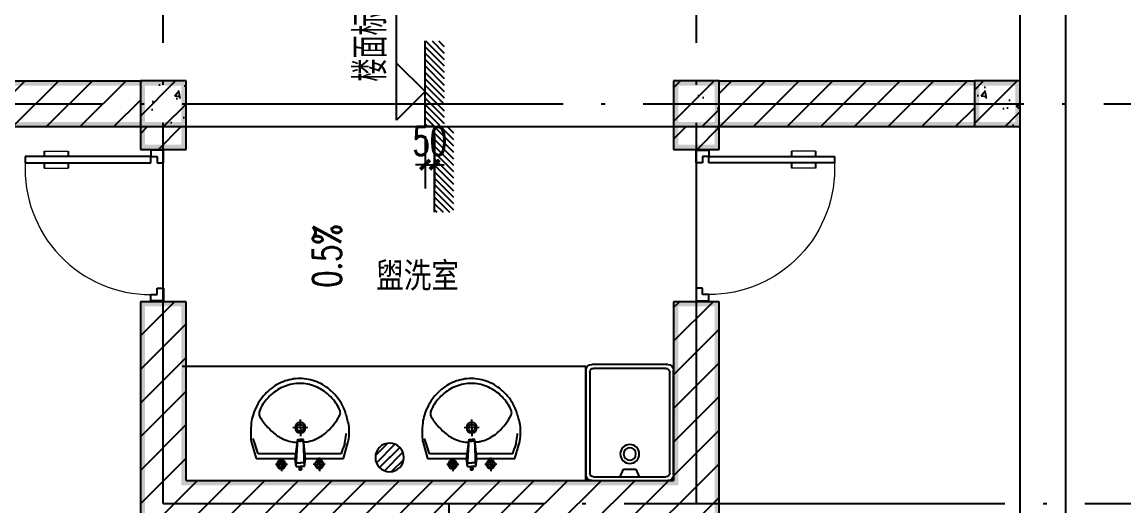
# Model space of a CAD drawing. Extents: x 13898408 to 14113608, y -853943 to -68012.
# Drawn here: x 14096500 to 14102287, y -842910 to -840368 of the extents above; entities that cross this region are included whole.
import ezdxf

# ---------------------------------------------------------------- set-up
doc = ezdxf.new("R2010")
doc.units = 0
doc.header["$LTSCALE"] = 1000
doc.header["$MEASUREMENT"] = 0
doc.linetypes.add('DOTE', pattern=[2.42, 2, -0.2, 0.02, -0.2])
for name, color, linetype in [('COLUMN', 2, 'Continuous'), ('DIM_ELEV', 3, 'Continuous'), ('DIM_SYMB', 3, 'Continuous'), ('DOTE', 1, 'DOTE'), ('LVTRY', 6, 'Continuous'), ('PUB_DIM', 3, 'Continuous'), ('PUB_HATCH', 8, 'Continuous'), ('PUB_TEXT', 7, 'Continuous'), ('PUB_WALL', 9, 'Continuous'), ('WALL', 9, 'Continuous'), ('WALL-PARAPET', 6, 'Continuous'), ('WINDOW', 4, 'Continuous'), ('填充', 251, 'Continuous'), ('看线', 149, 'Continuous')]:
    doc.layers.add(name, color=color, linetype=linetype)
doc.styles.add('_TCH_DIM', font='SIMPLEX', dxfattribs={"bigfont": 'GBCBIG'})
doc.styles.add('_TCH_DIM_T3', font='SIMPLEX', dxfattribs={"width": 0.705882, "bigfont": 'GBCBIG'})
doc.styles.add('YAYA', font='', dxfattribs={"width": 0.8, "height": 1})
doc.styles.get('YAYA').set_extended_font_data('SimSun')
doc.dimstyles.new('_TCH_ARCH&&50', dxfattribs={"dimtxt": 148.75, "dimasz": 50, "dimexe": 125, "dimexo": 150, "dimgap": 50, "dimtad": 1, "dimdec": 0, "dimzin": 0, "dimdsep": 46, "dimtxsty": '_TCH_DIM_T3', "dimblk": 'ARCHTICK', "dimcen": 0.09, "dimclrt": 7, "dimazin": 2, "dimtfac": 1, "dimtdec": 0, "dimtix": 1, "dimtmove": 2, "dimatfit": 3, "dimfxl": 0, "dimtolj": 1, "dimtzin": 0, "dimarcsym": 0})
pattern_1 = [(45, (0, 89.76), (-88.388383, 88.388383), [])]
pattern_2 = [(45, (0, 0), (-88.3883476, 88.3883476), []), (50, (0, 0), (358.630091, -31.3760675), [37.5, -412.5]), (355, (0, 0), (-69.375667, 376.096067), [30, -330]), (100.4514, (29.9, -2.6), (289.254691, 344.719771), [31.870095, -350.571056]), (46.1842, (0, 100), (533.620524, -82.759507), [56.25, -618.75]), (96.6356, (44.47, 93.1), (467.331353, 487.058935), [47.805144, -525.8565]), (351.1842, (0, 100), (467.330973, 487.0593), [45, -495]), (21, (50, 75), (298.453526, -201.3094453), [37.5, -412.5]), (326, (50, 75), (121.657666, 362.575023), [30, -330]), (71.4514, (74.87, 58.22), (420.111314, 161.265248), [31.870095, -350.571056]), (37.5, (0, 0), (6.0799277, 166.4469269), [0, -326, 0, -335, 0, -331.25]), (7.5, (0, 0), (131.5347687, 197.205856), [0, -191, 0, -318.5, 0, -126.25]), (327.5, (-111.5, 0), (266.9112181, -11.2774359), [0, -125, 0, -390, 0, -517.5]), (317.5, (-161.5, 0), (291.5930847, 50.052491), [0, -162.5, 0, -259, 0, -367.5])]

# ---------------------------------------------------------------- blocks, each defined once
blk = doc.blocks.new('$lvtry$00000171')
for p, q in [((-74.2, 10.6), (-10.6, 74.2)), ((-69.8, -27.4), (27.4, 69.8)), ((-53, -53), (53, 53)), ((-27.4, -69.8), (69.8, 27.4)), ((10.6, -74.2), (74.2, -10.6))]:
    blk.add_line(p, q)
blk.add_circle((0, 0), 75)
blk.add_point((0, 0))
blk = doc.blocks.new('A$C687E1119')
at = {"layer": '填充', "color": 148}
for p, q in [((100, 1778), (122, 1800)), ((100, 1710), (190, 1800)), ((100, 1643), (257, 1800)), ((100, 1576), (300, 1776)), ((100, 1508), (300, 1708)), ((100, 1441), (300, 1641)), ((100, 1374), (300, 1574)), ((100, 1306), (300, 1506)), ((100, 1239), (300, 1439)), ((100, 1172), (300, 1372)), ((100, 1104), (300, 1304)), ((100, 1037), (300, 1237)), ((100, 970), (300, 1170)), ((100, 902), (300, 1102)), ((0, 735), (300, 1035)), ((233, 900), (300, 967)), ((0, 870), (30, 900)), ((0, 802), (98, 900)), ((0, 667), (200, 867)), ((0, 600), (200, 800)), ((0, 533), (200, 733)), ((0, 465), (200, 665)), ((0, 398), (200, 598)), ((0, 331), (200, 531)), ((0, 263), (200, 463)), ((0, 196), (200, 396)), ((0, 129), (200, 329)), ((0, 61), (200, 261)), ((6, 0), (200, 194)), ((73, 0), (200, 127)), ((141, 0), (200, 59))]:
    blk.add_line(p, q, dxfattribs=at)
at = {"layer": '看线', "color": 104}
blk.add_lwpolyline([(100, 1800), (100, 900), (0, 900), (0, 0)], dxfattribs=at)
blk = doc.blocks.new('$lvtry$00000037')
for p, q in [((-305, -430, 0), (-305, -30, 0)), ((-285, -420, 0), (-285, -40, 0)), ((-275, 0, 0), (275, 0, 0)), ((-265, -20, 0), (265, -20, 0)), ((285, -40, 0), (285, -420, 0)), ((305, -30, 0), (305, -430, 0)), ((285, -180, 0), (245, -197.5, 0)), ((245, -197.5, 0), (245, -262.5, 0)), ((245, -262.5, 0), (285, -280, 0)), ((275, -460, 0), (-275, -460, 0)), ((265, -440, 0), (-265, -440, 0))]:
    blk.add_line(p, q)
for radius in [50, 32.5]:
    blk.add_circle((165, -230, 0), radius)
for centre, radius, start, end in [((-275, -30, 0), 30, 90, 180), ((-265, -40, 0), 20, 90, 180), ((265, -40, 0), 20, 0, 90), ((275, -30, 0), 30, 0, 90), ((-275, -430, 0), 30, 180, 270), ((-265, -420, 0), 20, 180, 270), ((265, -420, 0), 20, 270, 0), ((275, -430, 0), 30, 270, 0)]:
    blk.add_arc(centre, radius, start, end)
blk = doc.blocks.new('$DorLib2D$00000009')
for p, q in [((0.4129, 0.9053), (0.4129, 0.0807)), ((0.4541, 0.9053), (0.4129, 0.9053)), ((0.4541, 0.0807), (0.4541, 0.9053)), ((0.4129, 0.7822), (0.378, 0.7822)), ((0.489, 0.7822), (0.4541, 0.7822)), ((0.4129, 0.6235), (0.378, 0.6235)), ((0.489, 0.6235), (0.4541, 0.6235)), ((-0.4941, 0.0807), (-0.4529, 0.0807)), ((-0.4941, -0.0018), (-0.4941, 0.0807)), ((-0.4529, 0.0807), (-0.4529, 0.0395)), ((0.4129, 0.0807), (0.4541, 0.0807)), ((0.4953, 0.0807), (0.4541, 0.0807)), ((0.4541, 0.0807), (0.4541, 0.0395)), ((0.4953, -0.0018), (0.4953, 0.0807)), ((-0.4529, 0.0395), (-0.4117, 0.0395)), ((-0.4117, 0.0395), (-0.4117, -0.0018)), ((0.4541, 0.0395), (0.4129, 0.0395)), ((0.4129, 0.0395), (0.4129, -0.0018)), ((-0.4941, -0.0018), (-0.4941, -0.0018)), ((-0.4117, -0.0018), (-0.4941, -0.0018)), ((0.4129, -0.0018), (0.4953, -0.0018)), ((0.4953, -0.0018), (0.4953, -0.0018))]:
    blk.add_line(p, q)
at = {"lineweight": 13}
for p, q in [((0.378, 0.7822), (0.378, 0.6235)), ((0.489, 0.7822), (0.489, 0.6235))]:
    blk.add_line(p, q, dxfattribs=at)
blk.add_arc((0.3716, 0.0817), 0.8246, 87.13397, 180.07167, dxfattribs=at)
blk = doc.blocks.new('$lvtry$00000192')
for p, q in [((-108.8, -118, 0), (-109.6, -48.6, 0)), ((110, -117.2, 0), (109.2, -47.8, 0)), ((-143.9, -83.7, 0), (-74.5, -82.9, 0)), ((-23.5, -72.4, 0), (-30.1, -109.3, 0)), ((-30.1, -109.3, 0), (-17.3, -211.8, 0)), ((-23.5, -72.4, 0), (0.2, -72.7, 0)), ((-23.5, -72.4, 0), (-17.3, -211.8, 0)), ((-22.7, -91.1, 0), (0, -91.4, 0)), ((22.7, -91.7, 0), (0, -91.4, 0)), ((24, -73, 0), (0.2, -72.7, 0)), ((24, -73, 0), (14.4, -212.1, 0)), ((29.7, -110, 0), (14.4, -212.1, 0)), ((24, -73, 0), (29.7, -110, 0)), ((74.9, -82.9, 0), (144.3, -82.1, 0)), ((-249.2, -114, 0), (-276.5, -200, 0)), ((-256.5, -191.6, 0), (-247.1, -165.9, 0)), ((-29.5, -114, 0), (-249.2, -114, 0)), ((-236.7, -137.8, 0), (-247.1, -165.9, 0)), ((-234.7, -137.8, 0), (-26.5, -137.8, 0)), ((25.5, -137.8, 0), (243.1, -137.8, 0)), ((255.6, -114, 0), (29.1, -114, 0)), ((243.1, -137.8, 0), (262.9, -191.6, 0)), ((243.1, -137.8, 0), (271.8, -215.7, 0)), ((282.9, -200, 0), (255.6, -114, 0)), ((-17.7, -202.1, 0), (-1.3, -202.3, 0)), ((-17.3, -211.8, 0), (-1.5, -211.9, 0)), ((14.4, -212.1, 0), (-1.5, -211.9, 0)), ((15, -202.5, 0), (-1.3, -202.3, 0)), ((-42.6, -271.9, 0), (43, -270.9, 0)), ((0.7, -314.2, 0), (-0.3, -228.6, 0))]:
    blk.add_line(p, q)
for points in [[(-276.5, -200, 0.044851), (-281.9, -257.3, 0.06689), (-276.8, -295.6, 0.023023), (-257.4, -356.1, 0.044853), (-243.3, -385.6, 0.043799), (-214.9, -425.2, 0.044001), (-180.1, -459.1, 0.042834), (-139.4, -486.8, 0.043018), (-94.7, -507.1, 0.042273), (-46.8, -519.7, 0.042347), (2.4, -524, 0.04234), (51.7, -519.9, 0.042268), (99.6, -507.6, 0.043003), (144.4, -487.6, 0.042821), (185.3, -460, 0.043985), (220.2, -426.4, 0.043782), (248.9, -386.9, 0.044843), (272.9, -337.5, 0.059205), (282.9, -297.1, 0.030672), (286.5, -240.9, 0.04375), (283.2, -201.5, 0.001982), (283.1, -201.1, 0.000717), (282.9, -200)], [(-20.5, -199.9, 0.021783), (-40.4, -199.8, 0.043137), (-49.1, -200.9, 0.041783), (-92.1, -214, 0.044848), (-129.2, -232.9, 0.04131), (-155.5, -252.5, 0.026055), (-193.7, -290, 0.052783), (-227.6, -335.8, 0.159914), (-230.5, -349.3, 0.063485), (-228.6, -357.5, 0.0374), (-221.4, -373, 0.051256), (-198.3, -406.2, 0.043963), (-164.1, -439.5, 0.042872), (-127, -464.8, 0.042994), (-86.3, -483.4, 0.042296), (-42.5, -494.8, 0.042347), (2.5, -498.8, 0.042341), (47.5, -495.1, 0.042292), (91.3, -483.8, 0.04298), (132.2, -465.5, 0.042859), (169.4, -440.4, 0.043948), (202.3, -408.7, 0.046877), (227.2, -374.1, 0.041749), (235.2, -357.2, 0.059652), (238.1, -345.7, 0.177603), (233.7, -327, 0.063235), (189.1, -274.6, 0.024325), (145.8, -238.9, 0.043369), (120, -222.9, 0.042415), (76.2, -205.2, 0.050318), (37.7, -197.5, 0.034463), (32.6, -197.3, 0.015757), (19, -198.3, 0.015757)]]:
    blk.add_lwpolyline(points, format="xyb")
at = {"elevation": 0}
blk.add_lwpolyline([(-256.5, -191.6), (-264.5, -236.9), (-264.3, -241.3)], dxfattribs=at)
for centre, radius in [((-109.2, -83.3, 0), 23.8), ((-109.2, -83.3, 0), 14.2), ((109.6, -82.5, 0), 23.8), ((109.6, -82.5, 0), 14.2), ((0.2, -271.4, 0), 28.5), ((0.2, -271.4, 0), 19)]:
    blk.add_circle(centre, radius)
for centre, start, end in [((-1.2, -61.2, 0), 79.8328, 278.7823), ((1, -61.3, 0), 259.8328, 98.7823)]:
    blk.add_arc(centre, 6.83, start, end)
blk.add_point((0, -91.4, 0))
blk = doc.blocks.new('_ArchTick')
at = {"color": 0, "linetype": 'ByBlock', "const_width": 0.4}
blk.add_lwpolyline([(-0.5, -0.5), (0.5, 0.5)], dxfattribs=at)
blk = doc.blocks.new('*D873')
at = {"layer": 'Defpoints', "color": 0}
for p in [(14098616.8, -840817.4), (14098666.8, -840817.4), (14098666.8, -841117.4)]:
    blk.add_point(p, dxfattribs=at)
at = {"layer": 'PUB_DIM', "color": 0, "lineweight": -2}
for p, q in [((14098616.8, -840967.4), (14098616.8, -841242.4)), ((14098666.8, -840967.4), (14098666.8, -841242.4)), ((14098616.8, -841117.4), (14098566.8, -841117.4)), ((14098616.8, -841117.4), (14098666.8, -841117.4)), ((14098666.8, -841117.4), (14098716.8, -841117.4))]:
    blk.add_line(p, q, dxfattribs=at)
at = {"layer": 'PUB_DIM', "color": 0, "lineweight": -2, "xscale": 50, "yscale": 50, "zscale": 50}
blk.add_blockref('_ArchTick', (14098616.8, -841117.4), dxfattribs=at)
at = {"layer": 'PUB_DIM', "color": 0, "lineweight": -2, "xscale": 50, "yscale": 50, "zscale": 50, "rotation": 180}
blk.add_blockref('_ArchTick', (14098666.8, -841117.4), dxfattribs=at)
at = {"layer": 'PUB_DIM', "color": 7, "insert": (14098641.8, -840993.1), "char_height": 148.75, "attachment_point": 5, "style": '_TCH_DIM_T3'}
blk.add_mtext('\\A1;50', dxfattribs=at)

msp = doc.modelspace()

# ---------------------------------------------------------------- hatches: boundary and pattern name
at = {"layer": 'COLUMN'}
for points in [[(14097361.8, -840677.4), (14097121.8, -840677.4), (14097146.8, -840702.4), (14097336.8, -840702.4)], [(14097121.8, -840677.4), (14097121.8, -840917.4), (14097146.8, -840892.4), (14097146.8, -840702.4)], [(14097361.8, -840917.4), (14097361.8, -840677.4), (14097336.8, -840702.4), (14097336.8, -840892.4)], [(14100161.8, -840677.4), (14099921.8, -840677.4), (14099946.8, -840702.4), (14100136.8, -840702.4)], [(14099921.8, -840677.4), (14099921.8, -840917.4), (14099946.8, -840892.4), (14099946.8, -840702.4)], [(14100161.8, -840917.4), (14100161.8, -840677.4), (14100136.8, -840702.4), (14100136.8, -840892.4)], [(14101741.8, -840677.4), (14101501.8, -840677.4), (14101526.8, -840702.4), (14101716.8, -840702.4)], [(14101501.8, -840677.4), (14101501.8, -840917.4), (14101526.8, -840892.4), (14101526.8, -840702.4)], [(14101741.8, -840917.4), (14101741.8, -840677.4), (14101716.8, -840702.4), (14101716.8, -840892.4)], [(14097121.8, -840917.4), (14097361.8, -840917.4), (14097336.8, -840892.4), (14097146.8, -840892.4)], [(14099921.8, -840917.4), (14100161.8, -840917.4), (14100136.8, -840892.4), (14099946.8, -840892.4)], [(14101501.8, -840917.4), (14101741.8, -840917.4), (14101716.8, -840892.4), (14101526.8, -840892.4)]]:
    msp.add_hatch(color=256, dxfattribs=at).paths.add_polyline_path(points)
at = {"layer": 'PUB_HATCH'}
h = msp.add_hatch(dxfattribs=at)
h.set_pattern_fill('普通砖', color=256, scale=50, style=0)
h.set_pattern_definition(pattern_1)
h.paths.add_polyline_path([(14097121.8, -840917.4), (14097121.8, -840677.4), (14095661.8, -840677.4), (14095661.8, -840917.4)])
h = msp.add_hatch(dxfattribs=at)
h.set_pattern_fill('钢筋混凝土', color=256, scale=50, style=0)
h.set_pattern_definition(pattern_2)
h.paths.add_polyline_path([(14097361.8, -840917.4), (14097361.8, -840677.4), (14097121.8, -840677.4), (14097121.8, -840917.4)])
h = msp.add_hatch(dxfattribs=at)
h.set_pattern_fill('钢筋混凝土', color=256, scale=50, style=0)
h.set_pattern_definition(pattern_2)
h.paths.add_polyline_path([(14100161.8, -840917.4), (14100161.8, -840677.4), (14099921.8, -840677.4), (14099921.8, -840917.4)])
h = msp.add_hatch(dxfattribs=at)
h.set_pattern_fill('普通砖', color=256, scale=50, style=0)
h.set_pattern_definition(pattern_1)
h.paths.add_polyline_path([(14101501.8, -840917.4), (14101501.8, -840677.4), (14100161.8, -840677.4), (14100161.8, -840917.4)])
h = msp.add_hatch(dxfattribs=at)
h.set_pattern_fill('钢筋混凝土', color=256, scale=50, style=0)
h.set_pattern_definition(pattern_2)
h.paths.add_polyline_path([(14101741.8, -840917.4), (14101741.8, -840677.4), (14101501.8, -840677.4), (14101501.8, -840917.4)])
h = msp.add_hatch(dxfattribs=at)
h.set_pattern_fill('普通砖', color=256, scale=50, style=0)
h.set_pattern_definition(pattern_1)
h.paths.add_polyline_path([(14097361.8, -840917.4), (14097121.8, -840917.4), (14097121.8, -841037.4), (14097361.8, -841037.4)])
h = msp.add_hatch(dxfattribs=at)
h.set_pattern_fill('普通砖', color=256, scale=50, style=0)
h.set_pattern_definition(pattern_1)
h.paths.add_polyline_path([(14100161.8, -840917.4), (14099921.8, -840917.4), (14099921.8, -841037.4), (14100161.8, -841037.4)])
h = msp.add_hatch(dxfattribs=at)
h.set_pattern_fill('普通砖', color=256, scale=50, style=0)
h.set_pattern_definition(pattern_1)
h.paths.add_polyline_path([(14097121.8, -843017.4), (14097361.8, -842777.4), (14097361.8, -841837.4), (14097121.8, -841837.4)])
h = msp.add_hatch(dxfattribs=at)
h.set_pattern_fill('普通砖', color=256, scale=50, style=0)
h.set_pattern_definition(pattern_1)
h.paths.add_polyline_path([(14099921.8, -842777.4), (14100161.8, -843017.4), (14100161.8, -841837.4), (14099921.8, -841837.4)])
h = msp.add_hatch(dxfattribs=at)
h.set_pattern_fill('普通砖', color=256, scale=50, style=0)
h.set_pattern_definition(pattern_1)
h.paths.add_polyline_path([(14097121.8, -843017.4), (14098621.8, -843017.4), (14098701.8, -842937.4), (14098621.8, -842802.4), (14098621.8, -842777.4), (14097361.8, -842777.4)])
h = msp.add_hatch(dxfattribs=at)
h.set_pattern_fill('普通砖', color=256, scale=50, style=0)
h.set_pattern_definition(pattern_1)
h.paths.add_polyline_path([(14098701.8, -842937.4), (14098836.8, -842992.4), (14098861.8, -843017.4), (14100161.8, -843017.4), (14099921.8, -842777.4), (14098621.8, -842777.4), (14098621.8, -842802.4)])
at = {"layer": 'PUB_WALL'}
for points in [[(14097121.8, -840702.4), (14097121.8, -840677.4), (14095661.8, -840677.4), (14095661.8, -840702.4)], [(14101501.8, -840702.4), (14101501.8, -840677.4), (14100161.8, -840677.4), (14100161.8, -840702.4)], [(14097121.8, -840917.4), (14097121.8, -840892.4), (14095661.8, -840892.4), (14095661.8, -840917.4)], [(14097146.8, -840917.4), (14097121.8, -840917.4), (14097121.8, -841037.4), (14097146.8, -841012.4)], [(14097361.8, -840917.4), (14097336.8, -840917.4), (14097336.8, -841012.4), (14097361.8, -841037.4)], [(14099946.8, -840917.4), (14099921.8, -840917.4), (14099921.8, -841037.4), (14099946.8, -841012.4)], [(14100161.8, -840917.4), (14100136.8, -840917.4), (14100136.8, -841012.4), (14100161.8, -841037.4)], [(14101501.8, -840917.4), (14101501.8, -840892.4), (14100161.8, -840892.4), (14100161.8, -840917.4)], [(14097121.8, -841037.4), (14097361.8, -841037.4), (14097336.8, -841012.4), (14097146.8, -841012.4)], [(14099921.8, -841037.4), (14100161.8, -841037.4), (14100136.8, -841012.4), (14099946.8, -841012.4)], [(14097361.8, -841837.4), (14097121.8, -841837.4), (14097146.8, -841862.4), (14097336.8, -841862.4)], [(14097121.8, -841837.4), (14097121.8, -843017.4), (14097146.8, -842992.4), (14097146.8, -841862.4)], [(14097361.8, -842777.4), (14097361.8, -841837.4), (14097336.8, -841862.4), (14097336.8, -842802.4)], [(14100161.8, -841837.4), (14099921.8, -841837.4), (14099946.8, -841862.4), (14100136.8, -841862.4)], [(14099921.8, -841837.4), (14099921.8, -842777.4), (14099946.8, -842802.4), (14099946.8, -841862.4)], [(14100161.8, -843017.4), (14100161.8, -841837.4), (14100136.8, -841862.4), (14100136.8, -842992.4)], [(14097361.8, -842777.4), (14098621.8, -842777.4), (14098621.8, -842802.4), (14097336.8, -842802.4)], [(14098621.8, -842777.4), (14099921.8, -842777.4), (14099946.8, -842802.4), (14098621.8, -842802.4)]]:
    msp.add_hatch(color=256, dxfattribs=at).paths.add_polyline_path(points)

# ---------------------------------------------------------------- linework, layer by layer
at = {"layer": 'COLUMN'}
for p, q in [((14097361.8, -840677.4), (14097121.8, -840677.4)), ((14097121.8, -840677.4), (14097121.8, -840917.4)), ((14097361.8, -840917.4), (14097361.8, -840677.4)), ((14100161.8, -840677.4), (14099921.8, -840677.4)), ((14099921.8, -840677.4), (14099921.8, -840917.4)), ((14100161.8, -840917.4), (14100161.8, -840677.4)), ((14101741.8, -840677.4), (14101501.8, -840677.4)), ((14101501.8, -840677.4), (14101501.8, -840917.4)), ((14101741.8, -840917.4), (14101741.8, -840677.4)), ((14097121.8, -840917.4), (14097361.8, -840917.4)), ((14099921.8, -840917.4), (14100161.8, -840917.4)), ((14101501.8, -840917.4), (14101741.8, -840917.4))]:
    msp.add_line(p, q, dxfattribs=at)
at = {"layer": 'DIM_ELEV'}
for p, q in [((14098466.8, -840883.8), (14098466.8, -840208.1)), ((14098616.8, -840733.8), (14098466.8, -840583.8)), ((14098616.8, -840733.8), (14098466.8, -840883.8))]:
    msp.add_line(p, q, dxfattribs=at)
at = {"layer": 'DIM_SYMB'}
msp.add_lwpolyline([(14098229.1, -841293.1, 0, 0, 0), (14098229.1, -841743.1, 40, 0, 0), (14098229.1, -841893.1, 0, 0, 0)], format="xyseb", dxfattribs=at)
at = {"layer": 'DOTE'}
for p, q in [((14097241.8, -842897.4), (14097241.8, -840177.4)), ((14100041.8, -842897.4), (14100041.8, -840177.4)), ((14101741.8, -846637.4), (14101741.8, -840177.4)), ((14094921.8, -840797.4), (14102481.8, -840797.4)), ((14097241.8, -842897.4), (14102481.8, -842897.4)), ((14098741.8, -842897.4), (14098741.8, -846637.4))]:
    msp.add_line(p, q, dxfattribs=at)
at = {"layer": 'LVTRY'}
for p, q in [((14099461.8, -842177.4), (14097341.8, -842177.4)), ((14099461.8, -842777.4), (14099461.8, -842177.4))]:
    msp.add_line(p, q, dxfattribs=at)
at = {"layer": 'WALL'}
for p, q in [((14095661.8, -840677.4), (14097121.8, -840677.4)), ((14100161.8, -840677.4), (14101501.8, -840677.4)), ((14095661.8, -840917.4), (14097121.8, -840917.4)), ((14097121.8, -840917.4), (14097121.8, -841037.4)), ((14097361.8, -841037.4), (14097361.8, -840917.4)), ((14099921.8, -840917.4), (14099921.8, -841037.4)), ((14100161.8, -840917.4), (14101501.8, -840917.4)), ((14100161.8, -841037.4), (14100161.8, -840917.4)), ((14097121.8, -841037.4), (14097361.8, -841037.4)), ((14099921.8, -841037.4), (14100161.8, -841037.4)), ((14097361.8, -841837.4), (14097121.8, -841837.4)), ((14097121.8, -841837.4), (14097121.8, -843017.4)), ((14097361.8, -842777.4), (14097361.8, -841837.4)), ((14100161.8, -841837.4), (14099921.8, -841837.4)), ((14099921.8, -841837.4), (14099921.8, -842777.4)), ((14100161.8, -843017.4), (14100161.8, -841837.4)), ((14097361.8, -842777.4), (14098621.8, -842777.4)), ((14098621.8, -842777.4), (14099921.8, -842777.4))]:
    msp.add_line(p, q, dxfattribs=at)
at = {"layer": 'WALL-PARAPET'}
for p, q in [((14101741.8, -840677.4), (14101741.8, -840177.4)), ((14101981.8, -840797.4), (14101981.8, -840177.4)), ((14101981.8, -846137.4), (14101981.8, -840797.4)), ((14101741.8, -845897.4), (14101741.8, -840917.4))]:
    msp.add_line(p, q, dxfattribs=at)
at = {"layer": 'WINDOW'}
msp.add_line((14097361.8, -840917.4), (14099921.8, -840917.4), dxfattribs=at)

# ---------------------------------------------------------------- block references
at = {"extrusion": (0, 0, -1), "xscale": 0.5, "yscale": 0.5, "zscale": -0.5, "rotation": 180}
msp.add_blockref('A$C687E1119', (-14098616.8, -840467.4), dxfattribs=at)
at = {"layer": 'LVTRY', "yscale": -1, "rotation": 269.9999999999984}
msp.add_blockref('$lvtry$00000037', (14099461.8, -842472.4, 0), dxfattribs=at)
at = {"layer": 'LVTRY', "xscale": 0.9107142857142857, "yscale": 1.023255813953488, "rotation": 180.0000000000435}
for p in [(14097961.9, -842777.2, 0), (14098861.9, -842777.2, 0)]:
    msp.add_blockref('$lvtry$00000192', p, dxfattribs=at)
at = {"layer": 'LVTRY', "extrusion": (0, 0, -1), "zscale": -1, "rotation": 90}
msp.add_blockref('$lvtry$00000171', (-14098430.7, -842655.6), dxfattribs=at)
at = {"layer": 'WINDOW', "xscale": 800, "zscale": 800, "rotation": 90}
for p, yscale in [((14097241.8, -841437.4), 800), ((14100041.8, -841437.4), -800)]:
    msp.add_blockref('$DorLib2D$00000009', p, dxfattribs=dict(at, yscale=yscale))

# ---------------------------------------------------------------- texts
at = {"layer": 'PUB_TEXT', "style": '_TCH_DIM'}
msp.add_text('楼面标高', height=168.79, rotation=90, dxfattribs=at).set_placement((14098414.3, -840681.1))
at = {"layer": 'PUB_TEXT', "style": '_TCH_DIM', "width": 0.705882}
msp.add_text('0.5%%%', height=148.75, rotation=90, dxfattribs=at).set_placement((14098176.6, -841763.1))
at = {"layer": 'PUB_TEXT', "style": 'YAYA', "width": 0.8}
msp.add_text('盥洗室', height=132.91, dxfattribs=at).set_placement((14098359.7, -841764.7))

# ---------------------------------------------------------------- dimensions: what is measured, and where the dimension line sits
at = {"layer": 'PUB_DIM'}
dim = msp.add_aligned_dim(p1=(14098616.8, -840817.4), p2=(14098666.8, -840817.4), distance=-300, text='50', dimstyle='_TCH_ARCH&&50', dxfattribs=at)
dim.commit()
dim.dimension.update_dxf_attribs({"geometry": '*D873', "text_midpoint": (14098641.8, -840993.1)})

doc.saveas('drawing.dxf')
